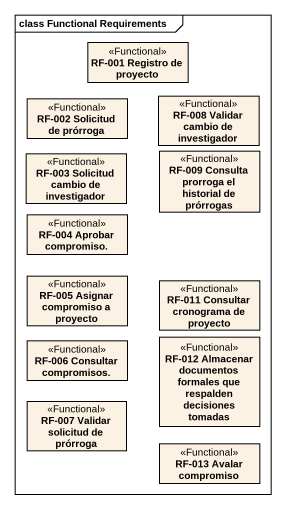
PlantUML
@startuml
mainframe class Functional Requirements
hide circle
hide empty members
class "RF-001 Registro de proyecto" as RF_001_Registro_de_proyecto <<Functional>>
class "RF-002 Solicitud de prórroga" as RF_002_Solicitud_de_prórroga <<Functional>>
class "RF-008 Validar cambio de investigador" as RF_008_Validar_cambio_de <<Functional>>
class "RF-003 Solicitud cambio de investigador" as RF_003_Solicitud_cambio_de <<Functional>>
class "RF-009 Consulta prorroga el historial de prórrogas" as RF_009_Consulta_prorroga_el <<Functional>>
class "RF-004 Aprobar compromiso." as RF_004_Aprobar_compromiso <<Functional>>
class "RF-005 Asignar compromiso a proyecto" as RF_005_Asignar_compromiso_a <<Functional>>
class "RF-011 Consultar cronograma de proyecto" as RF_011_Consultar_cronograma <<Functional>>
class "RF-006 Consultar compromisos." as RF_006_Consultar_compromisos <<Functional>>
class "RF-012 Almacenar documentos formales que respalden decisiones tomadas" as RF_012_Almacenar_documentos <<Functional>>
class "RF-007 Validar solicitud de prórroga" as RF_007_Validar_solicitud_de <<Functional>>
class "RF-013 Avalar compromiso" as RF_013_Avalar_compromiso <<Functional>>
@enduml
